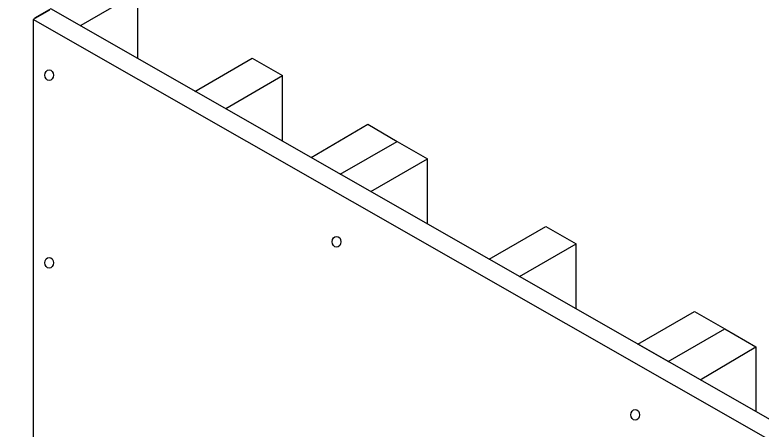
# Model space of a CAD drawing. Extents: x -1140 to 5605, y -816 to 2382.
# Drawn here: x 3585.8 to 3807.4, y 322 to 445 of the extents above; entities that cross this region are included whole.
import ezdxf

# ---------------------------------------------------------------- set-up
doc = ezdxf.new("R2010")
doc.units = 0
doc.header["$MEASUREMENT"] = 0
doc.layers.add('G-ANNO-TTLB', color=7, linetype='Continuous', lineweight=0)
doc.layers.add('wall scratch', color=7, linetype='Continuous', lineweight=0)

# ---------------------------------------------------------------- blocks, each defined once
blk = doc.blocks.new('Block_52')
at = {"layer": 'wall scratch', "color": 18, "lineweight": 25, "true_color": 0x000000}
blk.add_lwpolyline([(3591.63, 444.08)], dxfattribs=at)
blk = doc.blocks.new('Block_54')
at = {"layer": 'wall scratch', "color": 18, "lineweight": 25, "true_color": 0x000000}
for centre in [(3596, 427.19), (3681.22, 377.82), (3596, 371.58), (3769.78, 326.51)]:
    blk.add_ellipse(centre, major_axis=(0, 1.59), ratio=0.812499, dxfattribs=at)

msp = doc.modelspace()

# ---------------------------------------------------------------- hatches: boundary and pattern name
at = {"layer": 'G-ANNO-TTLB', "true_color": 0xff00ff, "transparency": 33554687}
h = msp.add_hatch(color=6, dxfattribs=at)
edge = h.paths.add_edge_path()
edge.add_spline(control_points=[(5285.56, -733.23), (5285.56, -733.23), (2356.04, -733.23), (2356.04, -733.23), (2356.04, -733.23), (2356.04, 1723.77), (2356.04, 1723.77), (2356.04, 1723.77), (5285.56, 1723.77), (5285.56, 1723.77), (5285.56, 1723.77), (5285.56, -733.23), (5285.56, -733.23)], knot_values=[0, 0, 0, 0, 1, 1, 1, 2, 2, 2, 3, 3, 3, 4, 4, 4, 4], degree=3, periodic=0)
edge = h.paths.add_edge_path()
edge.add_spline(control_points=[(2365.04, 1714.77), (2365.04, 1714.77), (2365.04, -724.23), (2365.04, -724.23), (2365.04, -724.23), (5276.56, -724.23), (5276.56, -724.23), (5276.56, -724.23), (5276.56, 1714.77), (5276.56, 1714.77), (5276.56, 1714.77), (2365.04, 1714.77), (2365.04, 1714.77)], knot_values=[0, 0, 0, 0, 1, 1, 1, 2, 2, 2, 3, 3, 3, 4, 4, 4, 4], degree=3, periodic=0)
edge.add_line((2365.04, 1714.77), (2365.04, 1714.77))

# ---------------------------------------------------------------- linework, layer by layer
at = {"layer": 'G-ANNO-TTLB'}
for points in [[(5285.56, -733.23), (5285.56, -733.23), (2356.04, -733.23), (2356.04, -733.23), (2356.04, -733.23), (2356.04, 1723.77), (2356.04, 1723.77), (2356.04, 1723.77), (5285.56, 1723.77), (5285.56, 1723.77), (5285.56, 1723.77), (5285.56, -733.23), (5285.56, -733.23)], [(2365.04, 1714.77), (2365.04, 1714.77), (2365.04, -724.23), (2365.04, -724.23), (2365.04, -724.23), (5276.56, -724.23), (5276.56, -724.23), (5276.56, -724.23), (5276.56, 1714.77), (5276.56, 1714.77), (5276.56, 1714.77), (2365.04, 1714.77), (2365.04, 1714.77)]]:
    msp.add_open_spline(points, degree=3, knots=[0, 0, 0, 0, 1, 1, 1, 2, 2, 2, 3, 3, 3, 4, 4, 4, 4], dxfattribs=at)
at = {"layer": 'wall scratch', "color": 33, "lineweight": 25, "true_color": 0xcc9966}
for p, q in [((3605.45, 441.99), (3622.25, 451.71)), ((3622.25, 432.36), (3622.25, 451.71)), ((3639.15, 422.35), (3656.21, 432.22)), ((3656.21, 432.22), (3665.21, 427.06)), ((3648.41, 417.34), (3665.21, 427.06)), ((3665.21, 407.7), (3665.21, 427.06)), ((3673.68, 402.75), (3690.51, 412.7)), ((3690.51, 412.7), (3699.17, 407.58)), ((3682.31, 397.83), (3699.16, 407.58)), ((3699.16, 407.58), (3708.17, 402.42)), ((3691.36, 392.7), (3708.17, 402.42)), ((3708.17, 383.06), (3708.17, 402.42)), ((3735.46, 367.49), (3752.27, 377.21)), ((3752.27, 357.88), (3752.27, 377.21)), ((3779.58, 342.29), (3796.36, 352)), ((3796.37, 351.99), (3805.58, 346.71)), ((3789.03, 336.89), (3805.58, 346.71)), ((3805.58, 346.71), (3805.58, 327.44))]:
    msp.add_line(p, q, dxfattribs=at)
at = {"layer": 'wall scratch', "color": 2, "lineweight": 25, "true_color": 0xffff00}
for p, q in [((3596.04, 446.5), (3591.23, 443.72)), ((3596.44, 446.86), (3591.63, 444.08)), ((3865.32, 293.33), (3596.44, 446.86)), ((3591.23, 443.72), (3591.23, 21.35)), ((3860.1, 290.19), (3591.23, 443.72))]:
    msp.add_line(p, q, dxfattribs=at)
at = {"layer": 'wall scratch', "color": 33, "lineweight": 25, "true_color": 0xcc9966}
for points in [[(3735.46, 367.49), (3726.46, 372.65), (3743.26, 382.37), (3752.27, 377.21)], [(3779.58, 342.29), (3770.56, 347.44), (3787.36, 357.16), (3796.36, 352)]]:
    msp.add_lwpolyline(points, dxfattribs=at)

# ---------------------------------------------------------------- block references
at = {"layer": 'wall scratch'}
for name in ['Block_52', 'Block_54']:
    msp.add_blockref(name, (0, 0), dxfattribs=at)

doc.saveas('drawing.dxf')
